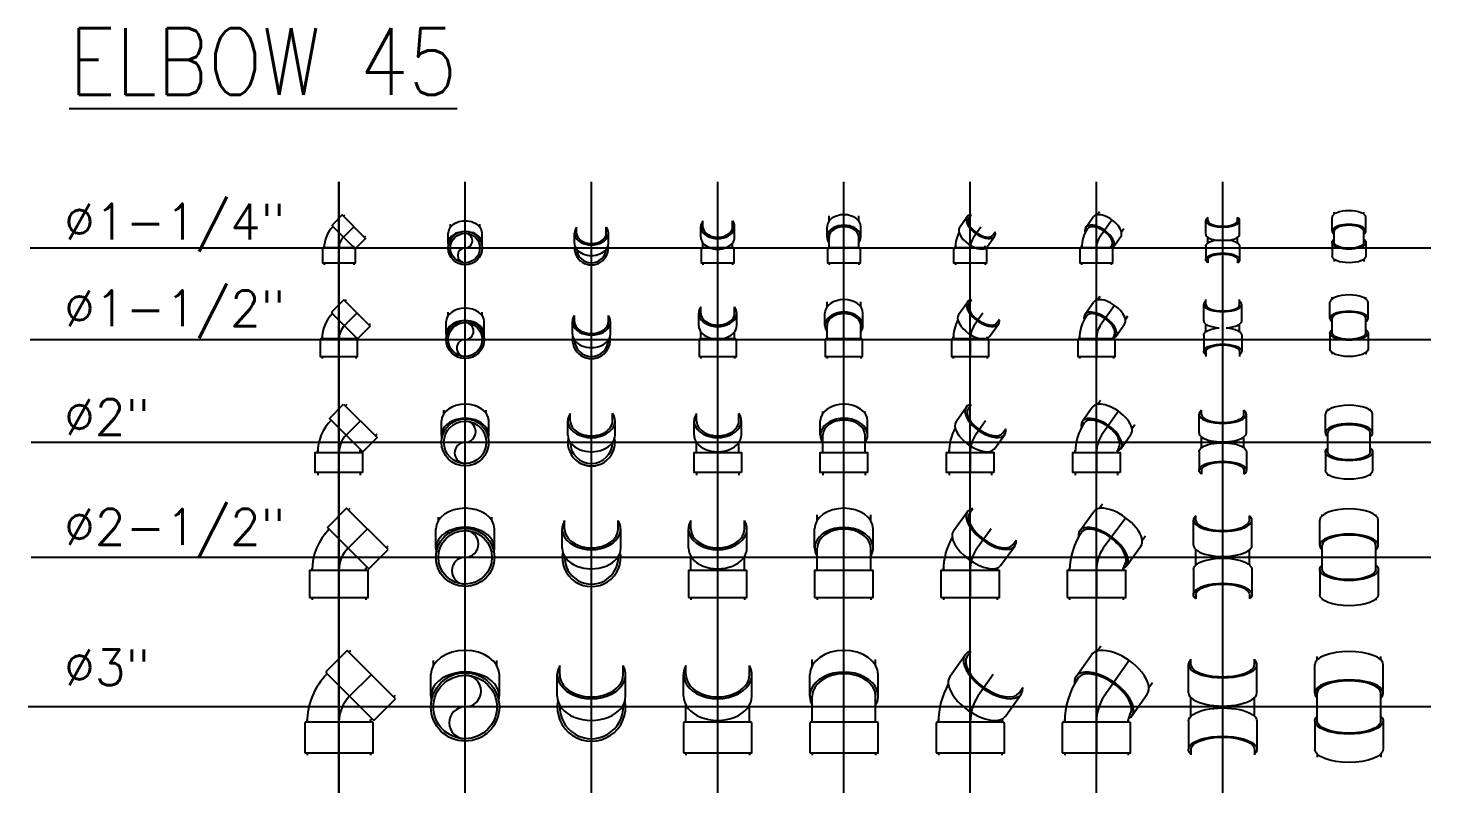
# Model space of a CAD drawing. Header units: inches. Extents: x 71 to 14885, y 6 to 9627.
# Drawn here: x 384 to 2374, y 8542 to 9627 of the extents above; entities that cross this region are included whole.
import ezdxf

# ---------------------------------------------------------------- set-up
doc = ezdxf.new("R2010")
doc.units = ezdxf.units.IN
doc.header["$MEASUREMENT"] = 0
doc.layers.add('PVC', color=3, linetype='Continuous')
doc.layers.add('TEXT', color=2, linetype='Continuous')
doc.styles.add('ROMANS', font='romans', dxfattribs={"width": 0.85, "height": 95})

# ---------------------------------------------------------------- blocks, each defined once
blk = doc.blocks.new('PVC114')
for p, q in [((-21, 21), (-24, 21)), ((0, 21), (3, 21)), ((-21, -21), (-24, -21)), ((0, -21), (3, -21))]:
    blk.add_line(p, q)
blk.add_lwpolyline([(-21, 21.5), (-21, -21.5, 0.414214), (-19, -23.5), (0, -23.5), (0, 23.5), (-19, 23.5, 0.414214)], format="xyb", close=True)
blk = doc.blocks.new('P45114')
at = {"color": 8}
blk.add_lwpolyline([(21.2, 21.2), (6.4, 6.4, 0.198912), (0, -9), (0, -30)], format="xyb", dxfattribs=at)
blk.add_arc((21.7, -9), 42.7, 135, 180)
for p, rotation in [((21.2, 21.2), 45), ((0, -30), 270)]:
    blk.add_blockref('PVC114', p, dxfattribs=dict(rotation=rotation))
blk = doc.blocks.new('P45114A')
for p, q in [((-24, 6.4), (-24, 21.2)), ((-21, 29.4), (-21, 33.8)), ((21, 29.4), (21, 33.8)), ((24, 6.4), (24, 21.2))]:
    blk.add_line(p, q)
blk.add_circle((0, 0), 24)
at = {"color": 8}
blk.add_circle((0, 0), 21, dxfattribs=at)
for centre, start, end in [((0, 10.5), 270, 90), ((0, -10.5), 90, 270)]:
    blk.add_arc(centre, 10.5, start, end, dxfattribs=at)
for start_param, end_param in [(-1.132156, 0.155962), (2.985631, 4.273749)]:
    blk.add_ellipse((0, 6.4), major_axis=(-24, 0), ratio=0.707107, start_param=start_param, end_param=end_param, dxfattribs=at)
blk.add_ellipse((0, 21.2), major_axis=(-24, 0), ratio=0.707107, start_param=-3.141593, end_param=0)
blk = doc.blocks.new('P45114B')
for p, q in [((-24, 6.4), (-24, 21.2)), ((-21, 21.2), (-21, 29.4)), ((21, 21.2), (21, 29.4)), ((24, 6.4), (24, 21.2))]:
    blk.add_line(p, q)
blk.add_arc((0, 0), 24, 171.0641, 8.9359)
at = {"color": 8}
blk.add_arc((0, 0), 21, 185.3801, 354.6199, dxfattribs=at)
for centre, start_param, end_param in [((0, 21.2), -0.505361, 3.646953), ((0, 6.4), 0, 3.141593)]:
    blk.add_ellipse(centre, major_axis=(-24, 0), ratio=0.707107, start_param=start_param, end_param=end_param)
blk.add_ellipse((0, 21.2), major_axis=(-21, 0), ratio=0.707107, start_param=0, end_param=3.141593, dxfattribs=at)
blk = doc.blocks.new('P45114C')
for p, q in [((-24, 6.4), (-24, 21.2)), ((-21, 21.2), (-21, 29.4)), ((21, 21.2), (21, 29.4)), ((24, 6.4), (24, 21.2))]:
    blk.add_line(p, q)
at = {"color": 8}
for p, q in [((-21, -9), (-21, -1.9)), ((21, -9), (21, -1.9))]:
    blk.add_line(p, q, dxfattribs=at)
for centre, start_param, end_param in [((0, 21.2), -0.505361, 3.646953), ((0, 6.4), 0, 3.141593)]:
    blk.add_ellipse(centre, major_axis=(-24, 0), ratio=0.707107, start_param=start_param, end_param=end_param)
blk.add_ellipse((0, 21.2), major_axis=(-21, 0), ratio=0.707107, start_param=0, end_param=3.141593, dxfattribs=at)
at = {"rotation": 270}
blk.add_blockref('PVC114', (0, -30), dxfattribs=at)
blk = doc.blocks.new('P45114D')
for p, q in [((-24, 6.4), (-24, 21.2)), ((-21, 29.4), (-21, 36.6)), ((21, 29.4), (21, 36.6)), ((24, 6.4), (24, 21.2))]:
    blk.add_line(p, q)
at = {"color": 8}
for p, q in [((-21, -9), (-21, 6.4)), ((21, -9), (21, 6.4))]:
    blk.add_line(p, q, dxfattribs=at)
for centre, start_param, end_param in [((0, 6.4), 2.636232, 6.788546), ((0, 21.2), 3.141593, 6.283185)]:
    blk.add_ellipse(centre, major_axis=(-24, 0), ratio=0.707107, start_param=start_param, end_param=end_param)
blk.add_ellipse((0, 6.4), major_axis=(-21, 0), ratio=0.707107, start_param=-3.141593, end_param=0, dxfattribs=at)
at = {"rotation": 270}
blk.add_blockref('PVC114', (0, -30), dxfattribs=at)
blk = doc.blocks.new('P45114E')
for p, q in [((-15.1, 20.2), (-4.6, 35.1)), ((-2.2, 33.4), (1.2, 38.1)), ((24.1, -7.5), (34.6, 7.4)), ((32.1, 9.1), (35.5, 13.8))]:
    blk.add_line(p, q)
at = {"color": 8}
for p, q in [((4.5, 6.4), (15, 21.2)), ((0, -30), (0, -9))]:
    blk.add_line(p, q, dxfattribs=at)
blk.add_arc((28.4, -9), 49.4, 153.5243, 180)
blk.add_arc((28.5, -9), 28.5, 147.3501, 180, dxfattribs=at)
for centre, start_param, end_param in [((4.5, 6.4), 3.141593, 6.283185), ((15, 21.2), 2.638833, 6.788546)]:
    blk.add_ellipse(centre, major_axis=(19.6, -13.9), ratio=0.5, start_param=start_param, end_param=end_param)
blk.add_ellipse((15, 21.2), major_axis=(17.1, -12.1), ratio=0.5, start_param=-3.124639, end_param=-0.016954, dxfattribs=at)
at = {"rotation": 270}
blk.add_blockref('PVC114', (0, -30), dxfattribs=at)
blk = doc.blocks.new('P45114F')
for p, q in [((1.2, 38.1), (4.5, 42.8)), ((-15.1, 20.2), (-4.6, 35.1)), ((24.1, -7.5), (34.6, 7.4)), ((35.5, 13.8), (38.9, 18.6))]:
    blk.add_line(p, q)
at = {"color": 8}
for p, q in [((4.5, 6.4), (21.9, 31)), ((0, -9), (0, -30))]:
    blk.add_line(p, q, dxfattribs=at)
for centre, radius, start in [((28.4, -9), 49.4, 146.1924), ((29.4, -9), 8.44, 157.4309)]:
    blk.add_arc(centre, radius, start, 180)
blk.add_arc((28.5, -9), 28.5, 147.3501, 180, dxfattribs=at)
for centre, start_param, end_param in [((15, 21.2), 0, 3.141593), ((4.5, 6.4), -0.17684, 3.693557)]:
    blk.add_ellipse(centre, major_axis=(19.6, -13.9), ratio=0.5, start_param=start_param, end_param=end_param)
blk.add_ellipse((4.5, 6.4), major_axis=(17.1, -12.1), ratio=0.5, start_param=0, end_param=3.17005, dxfattribs=at)
at = {"rotation": 270}
blk.add_blockref('PVC114', (0, -30), dxfattribs=at)
blk = doc.blocks.new('P45114G')
for p, q in [((-24, 8.3), (-24, 27.7)), ((-21, 27.7), (-21, 32.2)), ((21, 27.7), (21, 32.2)), ((24, 8.3), (24, 27.7)), ((-24, -8.3), (-24, -27.7)), ((24, -8.3), (24, -27.7)), ((-21, -27.7), (-21, -32.2)), ((21, -27.7), (21, -32.2))]:
    blk.add_line(p, q)
at = {"color": 8}
for p, q in [((-21, -3.9), (-21, 3.9)), ((-10.2, 0), (10.2, 0)), ((21, -3.9), (21, 3.9))]:
    blk.add_line(p, q, dxfattribs=at)
blk.add_ellipse((0, 27.7), major_axis=(-24, 0), ratio=0.382683, start_param=-0.505361, end_param=3.646953)
for centre, major_axis, start_param, end_param in [((0, 27.7), (-21, 0), 0, 3.141593), ((0, 8.3), (-24, 0), 0, 1.132156), ((0, 8.3), (-24, 0), 2.009436, 3.141593)]:
    blk.add_ellipse(centre, major_axis=major_axis, ratio=0.382683, start_param=start_param, end_param=end_param, dxfattribs=at)
at = {"color": 8, "extrusion": (0, 0, -1)}
for centre, major_axis, start_param, end_param in [((0, -8.3), (-24, 0), 0, 1.132156), ((0, -8.3), (-24, 0), 2.009436, 3.141593), ((0, -27.7), (-21, 0), 0, 3.141593)]:
    blk.add_ellipse(centre, major_axis=major_axis, ratio=0.382683, start_param=start_param, end_param=end_param, dxfattribs=at)
at = {"extrusion": (0, 0, -1)}
blk.add_ellipse((0, -27.7), major_axis=(-24, 0), ratio=0.382683, start_param=-0.505361, end_param=3.646953, dxfattribs=at)
blk = doc.blocks.new('P45114H')
for p, q in [((-24, 8.3), (-24, 27.7)), ((-21, 32.2), (-21, 34.9)), ((21, 32.2), (21, 34.9)), ((24, 8.3), (24, 27.7)), ((-24, -8.3), (-24, -27.7)), ((24, -8.3), (24, -27.7)), ((-21, -32.2), (-21, -34.9)), ((21, -32.2), (21, -34.9))]:
    blk.add_line(p, q)
at = {"color": 8}
for p, q in [((-21, -9), (-21, 8.3)), ((21, -9), (21, 8.3))]:
    blk.add_line(p, q, dxfattribs=at)
for centre, start_param, end_param in [((0, 27.7), 3.141593, 6.283185), ((0, 8.3), 2.636232, 6.788546)]:
    blk.add_ellipse(centre, major_axis=(-24, 0), ratio=0.382683, start_param=start_param, end_param=end_param)
blk.add_ellipse((0, 8.3), major_axis=(-21, 0), ratio=0.382683, start_param=3.141593, end_param=6.283185, dxfattribs=at)
at = {"extrusion": (0, 0, -1)}
for centre, start_param, end_param in [((0, -8.3), 2.636232, 6.788546), ((0, -27.7), 3.141593, 6.283185)]:
    blk.add_ellipse(centre, major_axis=(-24, 0), ratio=0.382683, start_param=start_param, end_param=end_param, dxfattribs=at)
at = {"color": 8, "extrusion": (0, 0, -1)}
blk.add_ellipse((0, -8.3), major_axis=(-21, 0), ratio=0.382683, start_param=3.141593, end_param=6.283185, dxfattribs=at)
blk = doc.blocks.new('PVC112')
for p, q in [((-25, 24), (-28, 24)), ((0, 24), (3, 24)), ((-25, -24), (-28, -24)), ((0, -24), (3, -24))]:
    blk.add_line(p, q)
blk.add_lwpolyline([(-25, 24.5), (-25, -24.5, 0.414214), (-23, -26.5), (0, -26.5), (0, 26.5), (-23, 26.5, 0.414214)], format="xyb", close=True)
blk = doc.blocks.new('P45112')
at = {"color": 8}
for p, q in [((7.8, 7.8), (25.5, 25.5)), ((0, -36), (0, -11))]:
    blk.add_line(p, q, dxfattribs=at)
blk.add_arc((26.6, -11), 50.6, 135, 180)
blk.add_arc((26.6, -11), 26.6, 135, 180, dxfattribs=at)
for p, rotation in [((25.5, 25.5), 45), ((0, -36), 270)]:
    blk.add_blockref('PVC112', p, dxfattribs=dict(rotation=rotation))
blk = doc.blocks.new('P45112A')
for p, q in [((-27, 7.8), (-27, 25.5)), ((-24, 34.2), (-24, 38.8)), ((24, 34.2), (24, 38.8)), ((27, 7.8), (27, 25.5))]:
    blk.add_line(p, q)
blk.add_circle((0, 0), 27)
at = {"color": 8}
blk.add_circle((0, 0), 24, dxfattribs=at)
for centre, start, end in [((0, 12), 270, 90), ((0, -12), 90, 270)]:
    blk.add_arc(centre, 12, start, end, dxfattribs=at)
blk.add_ellipse((0, 25.5), major_axis=(-27, 0), ratio=0.707107, start_param=3.141593, end_param=6.283185)
blk.add_ellipse((0, 7.8), major_axis=(-27, 0), ratio=0.707107, start_param=2.972028, end_param=6.45275, dxfattribs=at)
blk = doc.blocks.new('P45112B')
for p, q in [((-27, 7.8), (-27, 25.5)), ((-24, 25.5), (-24, 34.2)), ((24, 25.5), (24, 34.2)), ((27, 7.8), (27, 25.5))]:
    blk.add_line(p, q)
for radius, start, end in [(27, 170.2846, 9.7154), (24, 182.3799, 357.6201)]:
    blk.add_arc((0, 0), radius, start, end)
blk.add_ellipse((0, 25.5), major_axis=(-27, 0), ratio=0.707107, start_param=-0.475882, end_param=3.617475)
at = {"color": 8}
for centre, major_axis in [((0, 25.5), (-24, 0)), ((0, 7.8), (-27, 0))]:
    blk.add_ellipse(centre, major_axis=major_axis, ratio=0.707107, start_param=0, end_param=3.141593, dxfattribs=at)
blk = doc.blocks.new('P45112C')
for p, q in [((-27, 7.8), (-27, 25.5)), ((-24, 25.5), (-24, 34.2)), ((24, 25.5), (24, 34.2)), ((27, 7.8), (27, 25.5))]:
    blk.add_line(p, q)
at = {"color": 8}
for p, q in [((-24, -11), (-24, -1)), ((0, -36), (0, -11)), ((24, -11), (24, -1))]:
    blk.add_line(p, q, dxfattribs=at)
for centre, start_param, end_param in [((0, 25.5), -0.475882, 3.617475), ((0, 7.8), 0, 3.141593)]:
    blk.add_ellipse(centre, major_axis=(-27, 0), ratio=0.707107, start_param=start_param, end_param=end_param)
blk.add_ellipse((0, 25.5), major_axis=(-24, 0), ratio=0.707107, start_param=0, end_param=3.141593, dxfattribs=at)
at = {"rotation": 270}
blk.add_blockref('PVC112', (0, -36), dxfattribs=at)
blk = doc.blocks.new('P45112D')
for p, q in [((-24, 34.2), (-24, 41.5)), ((24, 34.2), (24, 41.5)), ((-27, 7.8), (-27, 25.5)), ((27, 7.8), (27, 25.5))]:
    blk.add_line(p, q)
at = {"color": 8}
for p, q in [((-24, -11), (-24, 7.8)), ((24, -11), (24, 7.8))]:
    blk.add_line(p, q, dxfattribs=at)
for centre, start_param, end_param in [((0, 25.5), 3.141593, 6.283185), ((0, 7.8), 2.66571, 6.759068)]:
    blk.add_ellipse(centre, major_axis=(-27, 0), ratio=0.707107, start_param=start_param, end_param=end_param)
blk.add_ellipse((0, 7.8), major_axis=(-24, 0), ratio=0.707107, start_param=-3.141593, end_param=0, dxfattribs=at)
at = {"rotation": 270}
blk.add_blockref('PVC112', (0, -36), dxfattribs=at)
blk = doc.blocks.new('P45112E')
for p, q in [((-16.5, 23.4), (-4, 41)), ((-1.6, 39.3), (2, 44.4)), ((27.5, -7.8), (40, 9.9)), ((37.6, 11.6), (41.2, 16.6))]:
    blk.add_line(p, q)
at = {"color": 8}
for p, q in [((18, 25.5), (5.5, 7.8)), ((0, -11), (0, -36))]:
    blk.add_line(p, q, dxfattribs=at)
blk.add_arc((34.7, -11), 58.7, 152.8003, 180)
blk.add_arc((34.8, -11), 34.8, 147.3501, 180, dxfattribs=at)
for centre, start_param, end_param in [((18, 25.5), 2.66571, 6.759068), ((5.5, 7.8), 3.141593, 6.283185)]:
    blk.add_ellipse(centre, major_axis=(22, -15.6), ratio=0.5, start_param=start_param, end_param=end_param)
blk.add_ellipse((18, 25.5), major_axis=(19.6, -13.9), ratio=0.5, start_param=3.141593, end_param=6.283185, dxfattribs=at)
at = {"rotation": 270}
blk.add_blockref('PVC112', (0, -36), dxfattribs=at)
blk = doc.blocks.new('P45112F')
for p, q in [((-16.5, 23.4), (-4, 41)), ((2, 44.4), (5.5, 49.4)), ((41.2, 16.6), (44.7, 21.7)), ((27.5, -7.8), (40, 9.9))]:
    blk.add_line(p, q)
at = {"color": 8}
for p, q in [((25.8, 36.5), (5.5, 7.8)), ((0, -11), (0, -36))]:
    blk.add_line(p, q, dxfattribs=at)
for centre, radius, start in [((34.7, -11), 58.7, 146.2356), ((35.6, -11), 11.6, 154.8938)]:
    blk.add_arc(centre, radius, start, 180)
blk.add_arc((34.8, -11), 34.8, 147.3501, 180, dxfattribs=at)
for centre, start_param, end_param in [((18, 25.5), 0, 3.141593), ((5.5, 7.8), -0.317375, 3.660974)]:
    blk.add_ellipse(centre, major_axis=(22, -15.6), ratio=0.5, start_param=start_param, end_param=end_param)
blk.add_ellipse((5.5, 7.8), major_axis=(19.6, -13.9), ratio=0.5, start_param=0, end_param=3.170759, dxfattribs=at)
at = {"rotation": 270}
blk.add_blockref('PVC112', (0, -36), dxfattribs=at)
blk = doc.blocks.new('P45112G')
for p, q in [((-24, 33.3), (-24, 40.5)), ((24, 33.3), (24, 40.5)), ((-27, 10.2), (-27, 33.3)), ((27, 10.2), (27, 33.3)), ((-27, -10.2), (-27, -33.3)), ((27, -10.2), (27, -33.3)), ((-24, -33.3), (-24, -40.5)), ((24, -33.3), (24, -40.5))]:
    blk.add_line(p, q)
at = {"color": 8}
for p, q in [((-24, -5.4), (-24, 5.4)), ((24, -5.4), (24, 5.4))]:
    blk.add_line(p, q, dxfattribs=at)
blk.add_ellipse((0, 33.3), major_axis=(-27, 0), ratio=0.382683, start_param=-0.475882, end_param=3.617475)
for centre, major_axis, start_param, end_param in [((0, 33.3), (-24, 0), 0, 3.141593), ((0, 10.2), (-27, 0), 0, 1.389266), ((0, 10.2), (-27, 0), 1.752327, 3.141593)]:
    blk.add_ellipse(centre, major_axis=major_axis, ratio=0.382683, start_param=start_param, end_param=end_param, dxfattribs=at)
at = {"color": 8, "extrusion": (0, 0, -1)}
for centre, major_axis, start_param, end_param in [((0, -10.2), (-27, 0), 0, 1.389266), ((0, -10.2), (-27, 0), 1.752327, 3.141593), ((0, -33.3), (-24, 0), 0, 3.141593)]:
    blk.add_ellipse(centre, major_axis=major_axis, ratio=0.382683, start_param=start_param, end_param=end_param, dxfattribs=at)
at = {"extrusion": (0, 0, -1)}
blk.add_ellipse((0, -33.3), major_axis=(-27, 0), ratio=0.382683, start_param=-0.475882, end_param=3.617475, dxfattribs=at)
blk = doc.blocks.new('P45112H')
for p, q in [((-24, 38), (-24, 40.5)), ((24, 38), (24, 40.5)), ((-27, 10.2), (-27, 33.3)), ((27, 10.2), (27, 33.3)), ((-27, -10.2), (-27, -33.3)), ((27, -10.2), (27, -33.3)), ((-24, -38), (-24, -40.5)), ((24, -38), (24, -40.5))]:
    blk.add_line(p, q)
at = {"color": 8}
for p, q in [((-24, -11), (-24, 10.2)), ((24, -11), (24, 10.2))]:
    blk.add_line(p, q, dxfattribs=at)
for centre, start_param, end_param in [((0, 33.3), 3.141593, 6.283185), ((0, 10.2), 2.66571, 6.759068)]:
    blk.add_ellipse(centre, major_axis=(-27, 0), ratio=0.382683, start_param=start_param, end_param=end_param)
blk.add_ellipse((0, 10.2), major_axis=(-24, 0), ratio=0.382683, start_param=3.141593, end_param=6.283185, dxfattribs=at)
at = {"extrusion": (0, 0, -1)}
for centre, start_param, end_param in [((0, -10.2), 2.66571, 6.759068), ((0, -33.3), 3.141593, 6.283185)]:
    blk.add_ellipse(centre, major_axis=(-27, 0), ratio=0.382683, start_param=start_param, end_param=end_param, dxfattribs=at)
at = {"color": 8, "extrusion": (0, 0, -1)}
blk.add_ellipse((0, -10.2), major_axis=(-24, 0), ratio=0.382683, start_param=3.141593, end_param=6.283185, dxfattribs=at)
blk = doc.blocks.new('PVC2')
for p, q in [((-28.5, 30), (-32, 30)), ((0, 30), (3.5, 30)), ((-28.5, -30), (-32, -30)), ((0, -30), (3.5, -30))]:
    blk.add_line(p, q)
blk.add_lwpolyline([(0, 33.5), (0, -33.5), (-28.5, -33.5), (-28.5, 33.5)], close=True)
blk = doc.blocks.new('P452')
at = {"color": 8}
blk.add_lwpolyline([(30.4, 30.4), (10.3, 10.3, 0.198912), (0, -14.5), (0, -43)], format="xyb", dxfattribs=at)
for radius in [65, 5.01]:
    blk.add_arc((35, -14.5), radius, 135, 180)
for p, rotation in [((30.4, 30.4), 45), ((0, -43), 270)]:
    blk.add_blockref('PVC2', p, dxfattribs=dict(rotation=rotation))
blk = doc.blocks.new('P452A')
for p, q in [((-30, 40.9), (-30, 45.7)), ((30, 40.9), (30, 45.7)), ((-33.5, 10.3), (-33.5, 30.4)), ((33.5, 10.3), (33.5, 30.4))]:
    blk.add_line(p, q)
blk.add_circle((0, 0), 33.5)
at = {"color": 8}
blk.add_circle((0, 0), 30, dxfattribs=at)
for centre, start, end in [((0, 15), 270, 90), ((0, -15), 90, 270)]:
    blk.add_arc(centre, 15, start, end, dxfattribs=at)
blk.add_ellipse((0, 30.4), major_axis=(-33.5, 0), ratio=0.707107, start_param=3.141593, end_param=6.283185)
blk.add_ellipse((0, 10.3), major_axis=(-33.5, 0), ratio=0.707107, start_param=2.961332, end_param=6.463446, dxfattribs=at)
blk = doc.blocks.new('P452B')
for p, q in [((-30, 30.4), (-30, 40.9)), ((30, 30.4), (30, 40.9)), ((-33.5, 10.3), (-33.5, 30.4)), ((33.5, 10.3), (33.5, 30.4))]:
    blk.add_line(p, q)
blk.add_arc((0, 0), 33.5, 169.6718, 10.3282)
at = {"color": 8}
blk.add_arc((0, 0), 30, 180.5549, 359.4451, dxfattribs=at)
for centre, start_param, end_param in [((0, 30.4), -0.461193, 3.602785), ((0, 10.3), 0, 3.141593)]:
    blk.add_ellipse(centre, major_axis=(-33.5, 0), ratio=0.707107, start_param=start_param, end_param=end_param)
blk.add_ellipse((0, 30.4), major_axis=(-30, 0), ratio=0.707107, start_param=0, end_param=3.141593, dxfattribs=at)
blk = doc.blocks.new('P452C')
for p, q in [((-30, 30.4), (-30, 40.9)), ((30, 30.4), (30, 40.9)), ((-33.5, 10.3), (-33.5, 30.4)), ((33.5, 10.3), (33.5, 30.4))]:
    blk.add_line(p, q)
at = {"color": 8}
for p, q in [((-30, -14.5), (-30, -0.3)), ((30, -14.5), (30, -0.3))]:
    blk.add_line(p, q, dxfattribs=at)
for centre, start_param, end_param in [((0, 30.4), -0.461193, 3.602785), ((0, 10.3), 0, 3.141593)]:
    blk.add_ellipse(centre, major_axis=(-33.5, 0), ratio=0.707107, start_param=start_param, end_param=end_param)
blk.add_ellipse((0, 30.4), major_axis=(-30, 0), ratio=0.707107, start_param=0, end_param=3.141593, dxfattribs=at)
at = {"rotation": 270}
blk.add_blockref('PVC2', (0, -43), dxfattribs=at)
blk = doc.blocks.new('P452D')
for p, q in [((-30, 40.9), (-30, 43.9)), ((30, 40.9), (30, 43.9)), ((-33.5, 10.3), (-33.5, 30.4)), ((33.5, 10.3), (33.5, 30.4))]:
    blk.add_line(p, q)
at = {"color": 8}
for p, q in [((-30, -14.5), (-30, 10.3)), ((30, -14.5), (30, 10.3))]:
    blk.add_line(p, q, dxfattribs=at)
for centre, start_param, end_param in [((0, 30.4), 3.141593, 6.283185), ((0, 10.3), 2.6804, 6.744378)]:
    blk.add_ellipse(centre, major_axis=(-33.5, 0), ratio=0.707107, start_param=start_param, end_param=end_param)
blk.add_ellipse((0, 10.3), major_axis=(-30, 0), ratio=0.707107, start_param=3.141593, end_param=6.283185, dxfattribs=at)
at = {"rotation": 270}
blk.add_blockref('PVC2', (0, -43), dxfattribs=at)
blk = doc.blocks.new('P452E')
for p, q in [((-20.1, 29.6), (-5.9, 49.7)), ((-3, 47.7), (1.3, 53.8)), ((34.6, -9.1), (48.9, 11.1)), ((46, 13.1), (50.3, 19.2))]:
    blk.add_line(p, q)
at = {"color": 8}
for p, q in [((21.5, 30.4), (7.3, 10.3)), ((0, -14.5), (0, -43))]:
    blk.add_line(p, q, dxfattribs=at)
blk.add_arc((45.8, -14.5), 75.8, 152.3979, 180)
blk.add_arc((45.9, -14.5), 45.9, 147.3501, 180, dxfattribs=at)
for centre, start_param, end_param in [((21.5, 30.4), 2.6804, 6.744378), ((7.3, 10.3), 3.141593, 6.283185)]:
    blk.add_ellipse(centre, major_axis=(27.4, -19.3), ratio=0.5, start_param=start_param, end_param=end_param)
blk.add_ellipse((21.5, 30.4), major_axis=(24.5, -17.3), ratio=0.5, start_param=3.141593, end_param=6.283185, dxfattribs=at)
at = {"rotation": 270}
blk.add_blockref('PVC2', (0, -43), dxfattribs=at)
blk = doc.blocks.new('P452F')
for p, q in [((1.3, 53.8), (5.6, 59.9)), ((-20.1, 29.6), (-5.9, 49.7)), ((50.3, 19.2), (54.6, 25.3)), ((34.6, -9.1), (48.9, 11.1))]:
    blk.add_line(p, q)
at = {"color": 8}
for p, q in [((31.2, 44.1), (7.3, 10.3)), ((0, -14.5), (0, -43))]:
    blk.add_line(p, q, dxfattribs=at)
for centre, radius, start in [((45.8, -14.5), 75.8, 146.2694), ((46.7, -14.5), 16.7, 153.5765)]:
    blk.add_arc(centre, radius, start, 180)
blk.add_arc((45.9, -14.5), 45.9, 147.3501, 180, dxfattribs=at)
for centre, start_param, end_param in [((21.5, 30.4), 0, 3.141593), ((7.3, 10.3), -0.322393, 3.644598)]:
    blk.add_ellipse(centre, major_axis=(27.4, -19.3), ratio=0.5, start_param=start_param, end_param=end_param)
blk.add_ellipse((7.3, 10.3), major_axis=(24.5, -17.3), ratio=0.5, start_param=0, end_param=3.171311, dxfattribs=at)
at = {"rotation": 270}
blk.add_blockref('PVC2', (0, -43), dxfattribs=at)
blk = doc.blocks.new('P452G')
for p, q in [((-30, 39.7), (-30, 45.4)), ((30, 39.7), (30, 45.4)), ((-33.5, 13.4), (-33.5, 39.7)), ((33.5, 13.4), (33.5, 39.7)), ((-33.5, -13.4), (-33.5, -39.7)), ((33.5, -13.4), (33.5, -39.7)), ((-30, -39.7), (-30, -45.4)), ((30, -39.7), (30, -45.4))]:
    blk.add_line(p, q)
at = {"color": 8}
for p, q in [((-30, -7.7), (-30, 7.7)), ((30, -7.7), (30, 7.7))]:
    blk.add_line(p, q, dxfattribs=at)
blk.add_ellipse((0, 39.7), major_axis=(-33.5, 0), ratio=0.382683, start_param=-0.461193, end_param=3.602785)
for centre, major_axis in [((0, 39.7), (-30, 0)), ((0, 13.4), (-33.5, 0))]:
    blk.add_ellipse(centre, major_axis=major_axis, ratio=0.382683, start_param=0, end_param=3.141593, dxfattribs=at)
at = {"color": 8, "extrusion": (0, 0, -1)}
for centre, major_axis in [((0, -13.4), (-33.5, 0)), ((0, -39.7), (-30, 0))]:
    blk.add_ellipse(centre, major_axis=major_axis, ratio=0.382683, start_param=0, end_param=3.141593, dxfattribs=at)
at = {"extrusion": (0, 0, -1)}
blk.add_ellipse((0, -39.7), major_axis=(-33.5, 0), ratio=0.382683, start_param=-0.461193, end_param=3.602785, dxfattribs=at)
blk = doc.blocks.new('P452H')
for p, q in [((-30, 45.4), (-30, 47.5)), ((30, 45.4), (30, 47.5)), ((-33.5, 13.4), (-33.5, 39.7)), ((33.5, 13.4), (33.5, 39.7)), ((-33.5, -13.4), (-33.5, -39.7)), ((33.5, -13.4), (33.5, -39.7)), ((-30, -45.4), (-30, -47.5)), ((30, -45.4), (30, -47.5))]:
    blk.add_line(p, q)
at = {"color": 8}
for p, q in [((-30, -14.5), (-30, 13.4)), ((30, -14.5), (30, 13.4))]:
    blk.add_line(p, q, dxfattribs=at)
for centre, start_param, end_param in [((0, 39.7), 3.141593, 6.283185), ((0, 13.4), 2.6804, 6.744378)]:
    blk.add_ellipse(centre, major_axis=(-33.5, 0), ratio=0.382683, start_param=start_param, end_param=end_param)
blk.add_ellipse((0, 13.4), major_axis=(-30, 0), ratio=0.382683, start_param=3.141593, end_param=6.283185, dxfattribs=at)
at = {"extrusion": (0, 0, -1)}
for centre, start_param, end_param in [((0, -13.4), 2.6804, 6.744378), ((0, -39.7), 3.141593, 6.283185)]:
    blk.add_ellipse(centre, major_axis=(-33.5, 0), ratio=0.382683, start_param=start_param, end_param=end_param, dxfattribs=at)
at = {"color": 8, "extrusion": (0, 0, -1)}
blk.add_ellipse((0, -13.4), major_axis=(-30, 0), ratio=0.382683, start_param=3.141593, end_param=6.283185, dxfattribs=at)
blk = doc.blocks.new('PVC212')
for p, q in [((-38.5, 38), (-42, 38)), ((0, 38), (3.5, 38)), ((-38.5, -38), (-42, -38)), ((0, -38), (3.5, -38))]:
    blk.add_line(p, q)
blk.add_lwpolyline([(0, -41.5), (0, 41.5), (-38.5, 41.5), (-38.5, -41.5)], close=True)
blk = doc.blocks.new('P45212')
at = {"color": 8}
for p, q in [((13.1, 13.1), (40.3, 40.3)), ((0, -57), (0, -18.5))]:
    blk.add_line(p, q, dxfattribs=at)
blk.add_arc((44.7, -18.5), 82.7, 135, 180)
blk.add_arc((44.7, -18.5), 44.7, 135, 180, dxfattribs=at)
for p, rotation in [((40.3, 40.3), 45), ((0, -57), 270)]:
    blk.add_blockref('PVC212', p, dxfattribs=dict(rotation=rotation))
blk = doc.blocks.new('P45212A')
for p, q in [((-41.5, 13.1), (-41.5, 40.3)), ((-38, 52.1), (-38, 57.2)), ((38, 52.1), (38, 57.2)), ((41.5, 13.1), (41.5, 40.3))]:
    blk.add_line(p, q)
blk.add_circle((0, 0), 41.5)
at = {"color": 8}
blk.add_circle((0, 0), 38, dxfattribs=at)
for centre, start, end in [((0, 19), 270, 90), ((0, -19), 90, 270)]:
    blk.add_arc(centre, 19, start, end, dxfattribs=at)
blk.add_ellipse((0, 40.3), major_axis=(-41.5, 0), ratio=0.707107, start_param=3.141593, end_param=6.283185)
blk.add_ellipse((0, 13.1), major_axis=(-41.5, 0), ratio=0.707107, start_param=2.955878, end_param=6.4689, dxfattribs=at)
blk = doc.blocks.new('P45212B')
for p, q in [((-41.5, 13.1), (-41.5, 40.3)), ((-38, 40.3), (-38, 52.1)), ((38, 40.3), (38, 52.1)), ((41.5, 13.1), (41.5, 40.3))]:
    blk.add_line(p, q)
blk.add_arc((0, 0), 41.5, 169.3593, 10.6407)
at = {"color": 8}
blk.add_arc((0, 0), 38, 178.1102, 1.8898, dxfattribs=at)
for centre, start_param, end_param in [((0, 40.3), -0.413643, 3.555236), ((0, 13.1), 0, 3.141593)]:
    blk.add_ellipse(centre, major_axis=(-41.5, 0), ratio=0.707107, start_param=start_param, end_param=end_param)
blk.add_ellipse((0, 40.3), major_axis=(-38, 0), ratio=0.707107, start_param=0, end_param=3.141593, dxfattribs=at)
blk = doc.blocks.new('P45212C')
for p, q in [((-41.5, 13.1), (-41.5, 40.3)), ((-38, 40.3), (-38, 52.1)), ((38, 40.3), (38, 52.1)), ((41.5, 13.1), (41.5, 40.3))]:
    blk.add_line(p, q)
at = {"color": 8}
for p, q in [((-38, -18.5), (-38, 1.3)), ((38, -18.5), (38, 1.3)), ((0, -57), (0, -18.5))]:
    blk.add_line(p, q, dxfattribs=at)
for centre, start_param, end_param in [((0, 40.3), -0.413643, 3.555236), ((0, 13.1), 0, 3.141593)]:
    blk.add_ellipse(centre, major_axis=(-41.5, 0), ratio=0.707107, start_param=start_param, end_param=end_param)
blk.add_ellipse((0, 40.3), major_axis=(-38, 0), ratio=0.707107, start_param=0, end_param=3.141593, dxfattribs=at)
at = {"rotation": 270}
blk.add_blockref('PVC212', (0, -57), dxfattribs=at)
blk = doc.blocks.new('P45212D')
for p, q in [((-38, 52.1), (-38, 60.2)), ((38, 52.1), (38, 60.2)), ((-41.5, 13.1), (-41.5, 40.3)), ((41.5, 13.1), (41.5, 40.3))]:
    blk.add_line(p, q)
at = {"color": 8}
for p, q in [((-38, -18.5), (-38, 13.1)), ((38, -18.5), (38, 13.1))]:
    blk.add_line(p, q, dxfattribs=at)
for centre, start_param, end_param in [((0, 40.3), 3.141593, 6.283185), ((0, 13.1), 2.72795, 6.696828)]:
    blk.add_ellipse(centre, major_axis=(-41.5, 0), ratio=0.707107, start_param=start_param, end_param=end_param)
blk.add_ellipse((0, 13.1), major_axis=(-38, 0), ratio=0.707107, start_param=3.141593, end_param=6.283185, dxfattribs=at)
at = {"rotation": 270}
blk.add_blockref('PVC212', (0, -57), dxfattribs=at)
blk = doc.blocks.new('P45212E')
for p, q in [((-23.7, 37.7), (-3.7, 64.9)), ((-0.8, 62.9), (3.9, 69.3)), ((60.3, 17.7), (65, 24.2)), ((43, -11.6), (63.1, 15.7))]:
    blk.add_line(p, q)
at = {"color": 8}
for p, q in [((29.7, 40.3), (9.7, 13.1)), ((0, -18.5), (0, -57))]:
    blk.add_line(p, q, dxfattribs=at)
for centre, radius, start in [((56.4, -18.5), 94.4, 150.2242), ((57.4, -18.5), 19.4, 169.827)]:
    blk.add_arc(centre, radius, start, 180)
blk.add_arc((56.5, -18.5), 56.5, 146.0126, 180, dxfattribs=at)
for centre, start_param, end_param in [((29.7, 40.3), 2.72795, 6.696828), ((9.7, 13.1), 3.141593, 6.283185)]:
    blk.add_ellipse(centre, major_axis=(33.4, -24.6), ratio=0.477304, start_param=start_param, end_param=end_param)
blk.add_ellipse((29.7, 40.3), major_axis=(30.6, -22.6), ratio=0.477304, start_param=3.141593, end_param=6.283185, dxfattribs=at)
at = {"rotation": 270}
blk.add_blockref('PVC212', (0, -57), dxfattribs=at)
blk = doc.blocks.new('P45212G')
for p, q in [((-41.5, 17.1), (-41.5, 52.7)), ((-38, 52.7), (-38, 59)), ((38, 52.7), (38, 59)), ((41.5, 17.1), (41.5, 52.7)), ((-41.5, -17.1), (-41.5, -52.7)), ((41.5, -17.1), (41.5, -52.7)), ((-38, -52.7), (-38, -59)), ((38, -52.7), (38, -59))]:
    blk.add_line(p, q)
at = {"color": 8}
for p, q in [((-38, -10.7), (-38, 10.7)), ((38, -10.7), (38, 10.7))]:
    blk.add_line(p, q, dxfattribs=at)
blk.add_ellipse((0, 52.7), major_axis=(-41.5, 0), ratio=0.382683, start_param=-0.413643, end_param=3.555236)
for centre, major_axis in [((0, 52.7), (-38, 0)), ((0, 17.1), (-41.5, 0))]:
    blk.add_ellipse(centre, major_axis=major_axis, ratio=0.382683, start_param=0, end_param=3.141593, dxfattribs=at)
at = {"color": 8, "extrusion": (0, 0, -1)}
for centre, major_axis in [((0, -17.1), (-41.5, 0)), ((0, -52.7), (-38, 0))]:
    blk.add_ellipse(centre, major_axis=major_axis, ratio=0.382683, start_param=0, end_param=3.141593, dxfattribs=at)
at = {"extrusion": (0, 0, -1)}
blk.add_ellipse((0, -52.7), major_axis=(-41.5, 0), ratio=0.382683, start_param=-0.413643, end_param=3.555236, dxfattribs=at)
blk = doc.blocks.new('P45212F')
for p, q in [((-23.7, 37.7), (-3.7, 64.9)), ((3.9, 69.3), (8.6, 75.7)), ((65, 24.2), (69.8, 30.6)), ((43, -11.6), (63.1, 15.7))]:
    blk.add_line(p, q)
at = {"color": 8}
for p, q in [((41.5, 56.2), (9.7, 13.1)), ((0, -18.5), (0, -57))]:
    blk.add_line(p, q, dxfattribs=at)
for centre, radius, start in [((56.4, -18.5), 94.4, 144.9949), ((57.4, -18.5), 19.4, 152.2333)]:
    blk.add_arc(centre, radius, start, 180)
blk.add_arc((56.5, -18.5), 56.5, 146.0126, 180, dxfattribs=at)
for centre, start_param, end_param in [((29.7, 40.3), 0, 3.141593), ((9.7, 13.1), -0.289248, 3.590133)]:
    blk.add_ellipse(centre, major_axis=(33.4, -24.6), ratio=0.477304, start_param=start_param, end_param=end_param)
blk.add_ellipse((9.7, 13.1), major_axis=(30.6, -22.6), ratio=0.477304, start_param=0, end_param=3.167557, dxfattribs=at)
at = {"rotation": 270}
blk.add_blockref('PVC212', (0, -57), dxfattribs=at)
blk = doc.blocks.new('P45212H')
for p, q in [((-38, 59), (-38, 60.7)), ((38, 59), (38, 60.7)), ((-41.5, 17.1), (-41.5, 52.7)), ((41.5, 17.1), (41.5, 52.7)), ((-41.5, -17.1), (-41.5, -52.7)), ((41.5, -17.1), (41.5, -52.7)), ((-38, -59), (-38, -60.7)), ((38, -59), (38, -60.7))]:
    blk.add_line(p, q)
at = {"color": 8}
for p, q in [((-38, -17.1), (-38, 17.1)), ((38, -17.1), (38, 17.1))]:
    blk.add_line(p, q, dxfattribs=at)
for centre, start_param, end_param in [((0, 52.7), 3.141593, 6.283185), ((0, 17.1), 2.72795, 6.696828)]:
    blk.add_ellipse(centre, major_axis=(-41.5, 0), ratio=0.382683, start_param=start_param, end_param=end_param)
blk.add_ellipse((0, 17.1), major_axis=(-38, 0), ratio=0.382683, start_param=3.141593, end_param=6.283185, dxfattribs=at)
at = {"extrusion": (0, 0, -1)}
for centre, start_param, end_param in [((0, -17.1), 2.72795, 6.696828), ((0, -52.7), 3.141593, 6.283185)]:
    blk.add_ellipse(centre, major_axis=(-41.5, 0), ratio=0.382683, start_param=start_param, end_param=end_param, dxfattribs=at)
at = {"color": 8, "extrusion": (0, 0, -1)}
blk.add_ellipse((0, -17.1), major_axis=(-38, 0), ratio=0.382683, start_param=3.141593, end_param=6.283185, dxfattribs=at)
blk = doc.blocks.new('PVC3')
for p, q in [((-43.5, 45), (-47, 45)), ((0, 45), (3.5, 45)), ((-43.5, -45), (-47, -45)), ((0, -45), (3.5, -45))]:
    blk.add_line(p, q)
blk.add_lwpolyline([(0, -48.5), (0, 48.5), (-41.5, 48.5, 0.414214), (-43.5, 46.5), (-43.5, -46.5, 0.414214), (-41.5, -48.5)], format="xyb", close=True)
blk = doc.blocks.new('P453')
at = {"color": 8}
for p, q in [((15.2, 15.2), (46, 46)), ((0, -21.5), (0, -65))]:
    blk.add_line(p, q, dxfattribs=at)
blk.add_arc((51.9, -21.5), 96.9, 135, 180)
blk.add_arc((51.9, -21.5), 51.9, 135, 180, dxfattribs=at)
for p, rotation in [((46, 46), 45), ((0, -65), 270)]:
    blk.add_blockref('PVC3', p, dxfattribs=dict(rotation=rotation))
blk = doc.blocks.new('P453A')
for p, q in [((-45, 58.8), (-45, 65.8)), ((45, 58.8), (45, 65.8)), ((-48.5, 15.2), (-48.5, 46)), ((48.5, 15.2), (48.5, 46))]:
    blk.add_line(p, q)
blk.add_circle((0, 0), 48.5)
at = {"color": 8}
blk.add_circle((0, 0), 45, dxfattribs=at)
for centre, start, end in [((0, 22.5), 270, 90), ((0, -22.5), 90, 270)]:
    blk.add_arc(centre, 22.5, start, end, dxfattribs=at)
blk.add_ellipse((0, 46), major_axis=(-48.5, 0), ratio=0.707107, start_param=3.141593, end_param=6.283185)
blk.add_ellipse((0, 15.2), major_axis=(-48.5, 0), ratio=0.707107, start_param=2.956924, end_param=6.467854, dxfattribs=at)
blk = doc.blocks.new('P453C')
for p, q in [((-48.5, 15.2), (-48.5, 46)), ((-45, 46), (-45, 58.8)), ((45, 46), (45, 58.8)), ((48.5, 15.2), (48.5, 46))]:
    blk.add_line(p, q)
at = {"color": 8}
for p, q in [((-45, -21.5), (-45, 2.4)), ((45, -21.5), (45, 2.4))]:
    blk.add_line(p, q, dxfattribs=at)
for centre, start_param, end_param in [((0, 46), -0.38223, 3.523823), ((0, 15.2), 0, 3.141593)]:
    blk.add_ellipse(centre, major_axis=(-48.5, 0), ratio=0.707107, start_param=start_param, end_param=end_param)
blk.add_ellipse((0, 46), major_axis=(-45, 0), ratio=0.707107, start_param=0, end_param=3.141593, dxfattribs=at)
at = {"rotation": 270}
blk.add_blockref('PVC3', (0, -65), dxfattribs=at)
blk = doc.blocks.new('P453B')
for p, q in [((-48.5, 15.2), (-48.5, 46)), ((-45, 46), (-45, 58.8)), ((45, 46), (45, 58.8)), ((48.5, 15.2), (48.5, 46))]:
    blk.add_line(p, q)
blk.add_arc((0, 0), 48.5, 169.4193, 10.5807)
at = {"color": 8}
blk.add_arc((0, 0), 45, 177.0606, 2.9394, dxfattribs=at)
for centre, start_param, end_param in [((0, 46), -0.38223, 3.523823), ((0, 15.2), 0, 3.141593)]:
    blk.add_ellipse(centre, major_axis=(-48.5, 0), ratio=0.707107, start_param=start_param, end_param=end_param)
blk.add_ellipse((0, 46), major_axis=(-45, 0), ratio=0.707107, start_param=0, end_param=3.141593, dxfattribs=at)
blk = doc.blocks.new('P453D')
for p, q in [((-45, 58.8), (-45, 67.3)), ((45, 58.8), (45, 67.3)), ((-48.5, 15.2), (-48.5, 46)), ((48.5, 15.2), (48.5, 46))]:
    blk.add_line(p, q)
at = {"color": 8}
for p, q in [((-45, -21.5), (-45, 15.2)), ((45, -21.5), (45, 15.2))]:
    blk.add_line(p, q, dxfattribs=at)
for centre, start_param, end_param in [((0, 46), 3.141593, 6.283185), ((0, 15.2), 2.759362, 6.665416)]:
    blk.add_ellipse(centre, major_axis=(-48.5, 0), ratio=0.707107, start_param=start_param, end_param=end_param)
blk.add_ellipse((0, 15.2), major_axis=(-45, 0), ratio=0.707107, start_param=3.141593, end_param=6.283185, dxfattribs=at)
at = {"rotation": 270}
blk.add_blockref('PVC3', (0, -65), dxfattribs=at)
blk = doc.blocks.new('P453F')
for p, q in [((1, 79.3), (6.2, 86.7)), ((-28.9, 43.2), (-7.1, 74)), ((74.5, 27.4), (79.7, 34.8)), ((50.4, -12.8), (72.1, 18))]:
    blk.add_line(p, q)
at = {"color": 8}
for p, q in [((46.5, 65.8), (10.8, 15.2)), ((0, -21.5), (0, -65))]:
    blk.add_line(p, q, dxfattribs=at)
for centre, radius, start in [((67.9, -21.5), 112.9, 146.262), ((69.3, -21.5), 24.3, 153.8279)]:
    blk.add_arc(centre, radius, start, 180)
blk.add_arc((68, -21.5), 68, 147.3501, 180, dxfattribs=at)
for centre, start_param, end_param in [((32.5, 46), 0, 3.141593), ((10.8, 15.2), -0.259522, 3.560651)]:
    blk.add_ellipse(centre, major_axis=(39.6, -28), ratio=0.5, start_param=start_param, end_param=end_param)
blk.add_ellipse((10.8, 15.2), major_axis=(36.7, -26), ratio=0.5, start_param=0, end_param=3.171192, dxfattribs=at)
at = {"rotation": 270}
blk.add_blockref('PVC3', (0, -65), dxfattribs=at)
blk = doc.blocks.new('P453E')
for p, q in [((-28.9, 43.2), (-7.1, 74)), ((-4.2, 71.9), (1, 79.3)), ((69.2, 20), (74.5, 27.4)), ((50.4, -12.8), (72.1, 18))]:
    blk.add_line(p, q)
at = {"color": 8}
for p, q in [((32.5, 46), (10.8, 15.2)), ((0, -21.5), (0, -65))]:
    blk.add_line(p, q, dxfattribs=at)
for centre, radius, start in [((67.9, -21.5), 112.9, 151.2854), ((69.3, -21.5), 24.3, 169.1932)]:
    blk.add_arc(centre, radius, start, 180)
blk.add_arc((68, -21.5), 68, 147.3501, 180, dxfattribs=at)
for centre, start_param, end_param in [((32.5, 46), 2.759362, 6.665416), ((10.8, 15.2), 3.141593, 6.283185)]:
    blk.add_ellipse(centre, major_axis=(39.6, -28), ratio=0.5, start_param=start_param, end_param=end_param)
blk.add_ellipse((32.5, 46), major_axis=(36.7, -26), ratio=0.5, start_param=3.141593, end_param=6.283185, dxfattribs=at)
at = {"rotation": 270}
blk.add_blockref('PVC3', (0, -65), dxfattribs=at)
blk = doc.blocks.new('P453G')
for p, q in [((-48.5, 19.9), (-48.5, 60.1)), ((-45, 59.3), (-45, 67.9)), ((45, 59.3), (45, 67.9)), ((48.5, 19.9), (48.5, 60.1)), ((-48.5, -19.9), (-48.5, -60.1)), ((48.5, -19.9), (48.5, -60.1)), ((-45, -59.3), (-45, -67.9)), ((45, -59.3), (45, -67.9))]:
    blk.add_line(p, q)
at = {"color": 8}
for p, q in [((-45, -12.9), (-45, 12.9)), ((45, -12.9), (45, 12.9))]:
    blk.add_line(p, q, dxfattribs=at)
blk.add_ellipse((0, 60.1), major_axis=(-48.5, 0), ratio=0.382683, start_param=-0.38223, end_param=3.523823)
for centre, major_axis in [((0, 60.1), (-45, 0)), ((0, 19.9), (-48.5, 0))]:
    blk.add_ellipse(centre, major_axis=major_axis, ratio=0.382683, start_param=0, end_param=3.141593, dxfattribs=at)
at = {"color": 8, "extrusion": (0, 0, -1)}
for centre, major_axis in [((0, -19.9), (-48.5, 0)), ((0, -60.1), (-45, 0))]:
    blk.add_ellipse(centre, major_axis=major_axis, ratio=0.382683, start_param=0, end_param=3.141593, dxfattribs=at)
at = {"extrusion": (0, 0, -1)}
blk.add_ellipse((0, -60.1), major_axis=(-48.5, 0), ratio=0.382683, start_param=-0.38223, end_param=3.523823, dxfattribs=at)
blk = doc.blocks.new('P453H')
for p, q in [((-48.5, 19.9), (-48.5, 60.1)), ((-45, 67), (-45, 71.4)), ((45, 67), (45, 71.4)), ((48.5, 19.9), (48.5, 60.1)), ((-48.5, -19.9), (-48.5, -60.1)), ((48.5, -19.9), (48.5, -60.1)), ((-45, -67), (-45, -71.4)), ((45, -67), (45, -71.4))]:
    blk.add_line(p, q)
at = {"color": 8}
for p, q in [((-45, -21.5), (-45, 19.9)), ((45, -21.5), (45, 19.9))]:
    blk.add_line(p, q, dxfattribs=at)
for centre, start_param, end_param in [((0, 60.1), 3.141593, 6.283185), ((0, 19.9), 2.759362, 6.665416)]:
    blk.add_ellipse(centre, major_axis=(-48.5, 0), ratio=0.382683, start_param=start_param, end_param=end_param)
blk.add_ellipse((0, 19.9), major_axis=(-45, 0), ratio=0.382683, start_param=3.141593, end_param=6.283185, dxfattribs=at)
at = {"extrusion": (0, 0, -1)}
for centre, start_param, end_param in [((0, -19.9), 2.759362, 6.665416), ((0, -60.1), 3.141593, 6.283185)]:
    blk.add_ellipse(centre, major_axis=(-48.5, 0), ratio=0.382683, start_param=start_param, end_param=end_param, dxfattribs=at)
at = {"color": 8, "extrusion": (0, 0, -1)}
blk.add_ellipse((0, -19.9), major_axis=(-45, 0), ratio=0.382683, start_param=3.141593, end_param=6.283185, dxfattribs=at)

msp = doc.modelspace()

# ---------------------------------------------------------------- linework, layer by layer
at = {"color": 8}
for p, q in [((825.1, 9408.9), (825.1, 8541.7)), ((825.1, 8541.7), (825.1, 9408.9)), ((1004.1, 8541.7), (1004.1, 9408.9)), ((1183.2, 8541.7), (1183.2, 9408.9)), ((1362.3, 8541.7), (1362.3, 9408.9)), ((1541.3, 8541.7), (1541.3, 9408.9)), ((1720.4, 8541.7), (1720.4, 9408.9)), ((1899.4, 8541.7), (1899.4, 9408.9)), ((2078.5, 8541.7), (2078.5, 9408.9)), ((387.1, 9314.9), (2373.8, 9314.9)), ((387.1, 9185), (2373.8, 9185)), ((388.8, 9039.2), (2373.8, 9039.2)), ((388.8, 8876), (2373.8, 8876)), ((2373.8, 8663.7), (384.2, 8663.7))]:
    msp.add_line(p, q, dxfattribs=at)

# ---------------------------------------------------------------- block references
at = {"layer": 'PVC'}
for name, p in [('P45114', (825.1, 9323.9)), ('P45114A', (1004.1, 9314.9)), ('P45114C', (1362.3, 9323.9)), ('P45114D', (1541.3, 9323.9)), ('P45114E', (1720.4, 9323.9)), ('P45114F', (1899.4, 9323.9)), ('P45114G', (2078.5, 9326.1)), ('P45114H', (2257.6, 9330.8)), ('P45114B', (1183.2, 9314.9)), ('P45112', (825.1, 9197)), ('P45112D', (1541.3, 9197)), ('P45112E', (1720.4, 9197)), ('P45112F', (1899.4, 9197)), ('P45112G', (2078.5, 9201.5)), ('P45112H', (2257.6, 9204.6)), ('P45112A', (1004.1, 9185)), ('P45112B', (1183.2, 9185)), ('P45112C', (1362.3, 9197)), ('P452', (825.1, 9039.2)), ('P452A', (1004.1, 9039.2)), ('P452D', (1541.3, 9039.2)), ('P452E', (1720.4, 9039.2)), ('P452F', (1899.4, 9039.2)), ('P452B', (1183.2, 9039.2)), ('P452C', (1362.3, 9039.2)), ('P452G', (2078.5, 9039.2)), ('P452H', (2257.6, 9039.2)), ('P45212', (825.1, 8876)), ('P45212A', (1004.1, 8876)), ('P45212D', (1541.3, 8876)), ('P45212E', (1720.4, 8876)), ('P45212F', (1899.4, 8876)), ('P45212G', (2078.5, 8876)), ('P45212H', (2257.6, 8876)), ('P45212B', (1183.2, 8876)), ('P45212C', (1362.3, 8876)), ('P453', (825.1, 8663.7)), ('P453A', (1004.1, 8663.7)), ('P453D', (1541.3, 8663.7)), ('P453E', (1720.4, 8663.7)), ('P453F', (1899.4, 8663.7)), ('P453H', (2257.6, 8663.7)), ('P453B', (1183.2, 8663.7)), ('P453C', (1362.3, 8663.7)), ('P453G', (2078.5, 8663.7))]:
    msp.add_blockref(name, p, dxfattribs=at)

# ---------------------------------------------------------------- texts
at = {"layer": 'TEXT', "style": 'ROMANS', "width": 0.85}
msp.add_text('%%UELBOW 45', height=95, dxfattribs=at).set_placement((442.6, 9532))
at = {"layer": 'TEXT', "color": 3, "style": 'ROMANS'}
for s, p in [('%%C1-1/4"', (435.4, 9326.8)), ('%%C1-1/2"', (435.4, 9203.9)), ('%%C2"', (435.4, 9049.8)), ('%%C2-1/2"', (435.4, 8893.8)), ('%%C3"', (435.4, 8694.4))]:
    msp.add_text(s, height=50.8, dxfattribs=at).set_placement(p)

doc.saveas('drawing.dxf')
